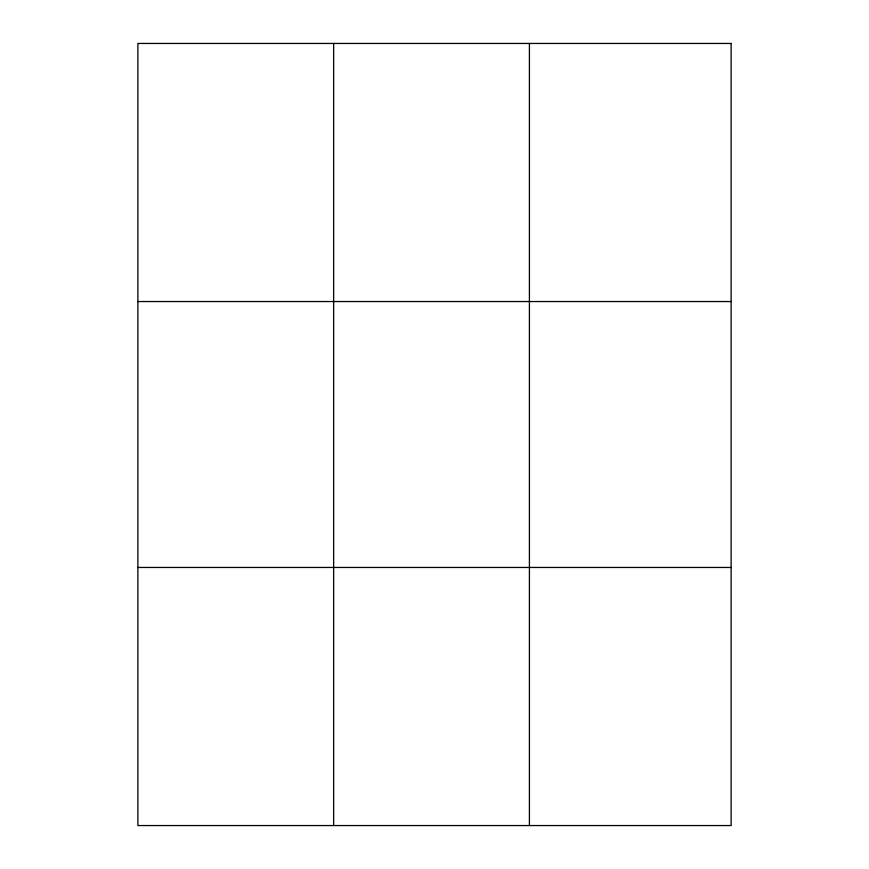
<?xml version="1.0" encoding="UTF-8"?>
<svg xmlns="http://www.w3.org/2000/svg" width="869" height="869" viewBox="0 0 869 869"><rect width="100%" height="100%" fill="white"/><g stroke="black" fill="none" stroke-linecap="round" stroke-linejoin="round"><path stroke-width="1.3" d="M333.642 825.55L333.642 43.45M529.417 825.55L529.417 43.45M137.878 301.543L731.122 301.543M137.878 567.457L731.122 567.457M731.122 43.45L731.122 825.55L137.878 825.55L137.878 43.45L731.122 43.45"/></g></svg>
